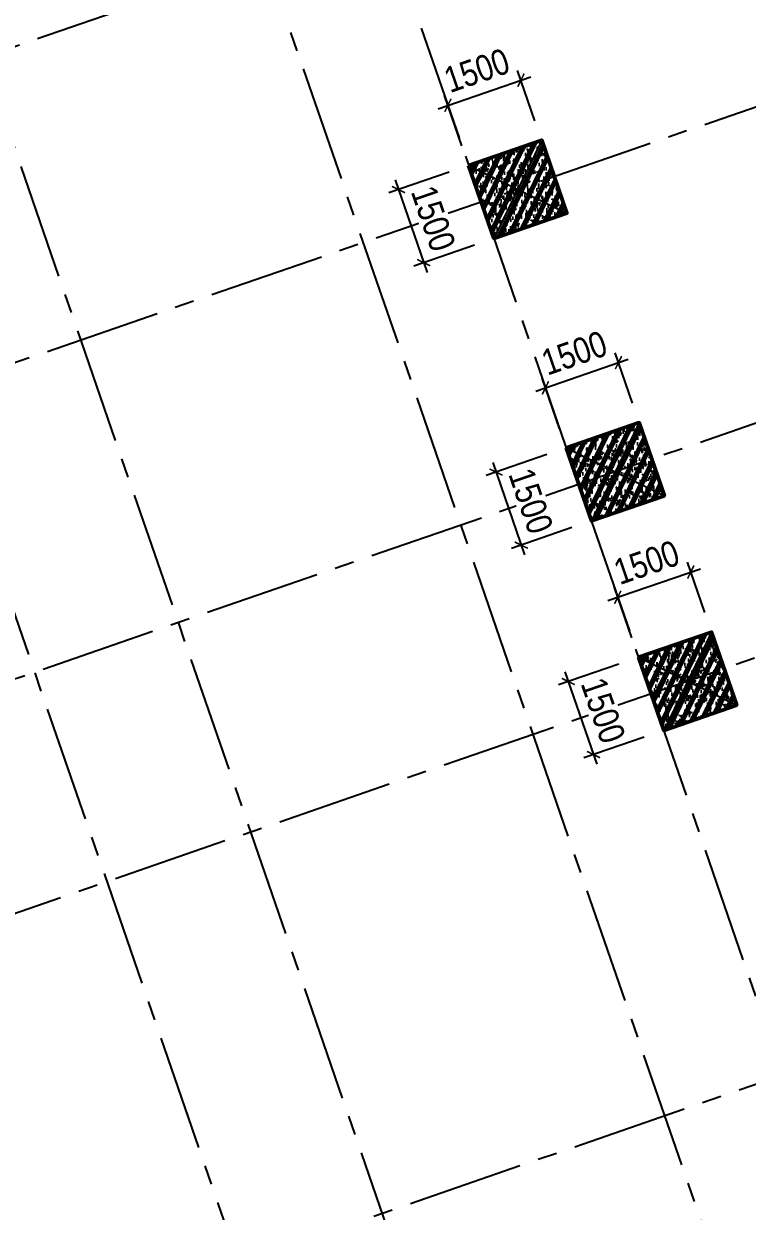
# Model space of a CAD drawing. Header units: millimetres. Extents: x -340714 to 2967022, y -655653 to 62.
# Drawn here: x 1105607 to 1119650, y -159524 to -136479 of the extents above; entities that cross this region are included whole.
import ezdxf

# ---------------------------------------------------------------- set-up
doc = ezdxf.new("R2010")
doc.units = ezdxf.units.MM
doc.header["$LTSCALE"] = 100
doc.header["$PDMODE"] = 32
doc.header["$PDSIZE"] = 2.5
doc.linetypes.add('CENTER2', pattern=[1.125, 0.75, -0.125, 0.125, -0.125])
for name, color, linetype in [('ccu12-Hatch', 250, 'Continuous'), ('ccu12-Truc', 13, 'CENTER2'), ('KC2-DIM', 251, 'Continuous')]:
    doc.layers.add(name, color=color, linetype=linetype)
doc.layers.add('KT-Net cot vach', color=6, linetype='Continuous', lineweight=50)
doc.styles.add('Arial Narrow', font='ARIALN.TTF')
doc.dimstyles.new('ccu12-200', dxfattribs={"dimscale": 200, "dimtxt": 2.5, "dimasz": 1, "dimexe": 1, "dimexo": 2, "dimgap": 1, "dimtad": 1, "dimdec": 0, "dimrnd": 5, "dimdsep": 46, "dimtxsty": 'Arial Narrow', "dimblk": 'ARCHTICK', "dimcen": -1, "dimdle": 1, "dimclrd": 256, "dimclre": 256, "dimclrt": 3, "dimadec": 0, "dimazin": 2, "dimtfac": 0.1, "dimtdec": 0, "dimtmove": 0, "dimatfit": 1, "dimldrblk": 'ARCHTICK', "dimfxl": 1, "dimtvp": 0.8333333333333334, "dimtolj": 1, "dimtzin": 12, "dimarcsym": 0})

# ---------------------------------------------------------------- blocks, each defined once
blk = doc.blocks.new('Grid-ST-flat-3')
at = {"layer": 'ccu12-Truc', "ltscale": 30}
for p, q in [((343189.8455156268, -39014.65546948351), (361219.3016763728, -91236.39007851167)), ((340897.6132794917, -39806.04435974167), (359986.9050177329, -95097.55833493307)), ((335415.1609209013, -41698.85077767865), (354504.4526594841, -96990.36475386203)), ((332626.6722212732, -42661.57128335354), (351715.9639600302, -97953.08526004129)), ((377595.9390357226, -60477.92775269795), (312746.7367284152, -82866.99351539748)), ((377787.2916931124, -66547.80383867014), (314639.543147344, -88349.44587364572)), ((368131.1051668772, -76017.52440288517), (316532.349566273, -93831.89823189395)), ((369534.392683656, -80082.1011514843), (317935.6370837545, -97896.47498025041)), ((362499.3874795342, -90794.44285003131), (320490.9257493085, -105297.7856638855))]:
    blk.add_line(p, q, dxfattribs=at)
blk = doc.blocks.new('*U151')
h = blk.add_hatch()
h.set_pattern_fill('VATLIEU04', color=250, scale=40, style=0, pattern_type=2)
h.set_pattern_definition([(49.99999999999999, (550, -550), (286.9040730403014, -25.10085399303804), [30, -330]), (355, (550, -550), (-55.50053344520001, 300.8768534800047), [24, -264]), (100.4514, (573.908672, -552.091736), (231.4037526856086, 275.7758168243814), [25.496076, -280.4568448]), (46.18420000000001, (550, -470), (426.8964194502578, -66.20760573160723), [45, -495]), (96.6356, (585.574698, -475.5173228), (373.8650822194813, 389.6471483601767), [38.2441152, -420.6852]), (351.1842, (550, -470), (373.8647780534509, 389.6474403701299), [36, -396]), (21, (590, -490), (238.7628208473847, -161.0475562661355), [30, -330]), (326.0000000000001, (590, -490), (97.32613276863269, 290.0600180187412), [24, -264]), (71.4514, (609.8968932, -503.4206424), (336.089051432596, 129.012198683981), [25.496076, -280.4568448]), (37.50000000000001, (550, -550), (4.863942126916267, 133.1575415325246), [0, -260.8, 0, -268, 0, -265]), (7.499999999999999, (550, -550), (105.2278149768594, 157.7646847529441), [0, -152.8, 0, -254.8, 0, -101]), (327.5, (460.8, -550), (213.5289744689636, -9.021948693751902), [0, -100, 0, -312, 0, -414]), (317.5, (420.8, -550), (233.2744677369545, 40.04199293292709), [0, -130, 0, -207.2, 0, -294]), (45, (550, -550), (-120.2081528017131, 120.2081528017131), []), (45, (550, -501), (-120.2081528017131, 120.2081528017131), [])])
h.paths.add_polyline_path([(-475, 475), (1025, 475), (1025, -1025), (-475, -1025)])
at = {"color": 6, "ltscale": 0.25}
blk.add_lwpolyline([(-475, 475), (1025, 475), (1025, -1025), (-475, -1025)], close=True, dxfattribs=at)
at = {"layer": 'Defpoints', "linetype": 'ByBlock', "ltscale": 30}
for p, q in [((1025, 475), (-475, -1025)), ((-475, 475), (1025, -1025))]:
    blk.add_line(p, q, dxfattribs=at)
blk = doc.blocks.new('MBDVCOTVACH-T2-T6-PN')
at = {"layer": 'ccu12-Hatch', "ltscale": 0.5}
h = blk.add_hatch(dxfattribs=at)
h.set_pattern_fill('BETONG', color=256, scale=50, pattern_type=2)
h.set_pattern_definition([(0, (-1923553.406636358, 300749.4537652719), (0, 259.8076212), [6.25, -143.75]), (0, (-1923553.406636358, 300760.2790828219), (0, 259.8076212), [6.25, -143.75]), (120, (-1923553.406636358, 300749.4537652719), (-225.0000000560045, -129.9038105999999), [6.249999999999998, -143.7499999999999]), (120, (-1923544.031636358, 300754.866424072), (-225.0000000560045, -129.9038105999999), [6.249999999999998, -143.7499999999999]), (0, (-1923478.406636358, 300879.3575758719), (0, 259.8076212), [6.25, -143.75]), (0, (-1923478.406636358, 300890.1828934219), (0, 259.8076212), [6.25, -143.75]), (120, (-1923478.406636358, 300879.3575758719), (-225.0000000560045, -129.9038105999999), [6.249999999999998, -143.7499999999999]), (120, (-1923469.031636358, 300884.7702346719), (-225.0000000560045, -129.9038105999999), [6.249999999999998, -143.7499999999999]), (59.99999999999999, (-1923547.156636358, 300749.4537652719), (-225.0000000560045, 129.9038106), [6.25, -143.75]), (59.99999999999999, (-1923556.531636358, 300754.866424072), (-225.0000000560045, 129.9038106), [6.25, -143.75]), (59.99999999999999, (-1923472.156636358, 300619.5499546719), (-225.0000000560045, 129.9038106), [6.25, -143.75]), (59.99999999999999, (-1923481.531636358, 300624.962613472), (-225.0000000560045, 129.9038106), [6.25, -143.75]), (45, (-1923553.406636358, 300749.4537652719), (-53.03300858899107, 53.03300858899107), []), (49.99999999999999, (-1923553.406636358, 300749.4537652719), (358.6300913003767, -31.37606749129755), [37.5, -412.5]), (355, (-1923553.406636358, 300749.4537652719), (-69.3756668065, 376.0960668500059), [30, -330]), (100.4514, (-1923523.520796358, 300746.8390952719), (289.2546908570108, 344.7197710304768), [31.870095, -350.571056]), (46.18420000000001, (-1923553.406636358, 300849.4537652719), (533.6205243128222, -82.75950716450905), [56.25, -618.75]), (96.6356, (-1923508.938263858, 300842.557111772), (467.3313527743517, 487.0589354502209), [47.805144, -525.8565]), (351.1842, (-1923553.406636358, 300849.4537652719), (467.3309725668136, 487.0593004626623), [45, -495]), (21, (-1923503.406636358, 300824.4537652719), (298.4535260592309, -201.3094453326694), [37.5, -412.5]), (326.0000000000001, (-1923503.406636358, 300824.4537652719), (121.6576659607909, 362.5750225234265), [30, -330]), (71.4514, (-1923478.535519858, 300807.6779622719), (420.111314290745, 161.2652483549762), [31.870095, -350.571056]), (37.50000000000001, (-1923553.406636358, 300749.4537652719), (6.079927658645334, 166.4469269156558), [0, -326, 0, -335, 0, -331.25]), (7.499999999999999, (-1923553.406636358, 300749.4537652719), (131.5347687210743, 197.2058559411801), [0, -191, 0, -318.5, 0, -126.25]), (327.5, (-1923664.906636358, 300749.4537652719), (266.9112180862045, -11.27743586718988), [0, -125, 0, -390, 0, -517.5]), (317.5, (-1923714.906636358, 300749.4537652719), (291.5930846711931, 50.05249116615887), [0, -162.5, 0, -259, 0, -367.5])])
edge = h.paths.add_edge_path()
edge.add_arc((4097.65261828457, -8624.055242631817), 750, 0, 360)
edge = h.paths.add_edge_path()
edge.add_arc((1410.005177336978, -253.7429474530509), 750, 0, 360)
edge = h.paths.add_edge_path()
edge.add_arc((101636.8044801299, -32126.61616641039), 750, 0, 360)
edge = h.paths.add_edge_path()
edge.add_arc((54389.03565472178, -32051.75711834745), 750, 0, 360)
at = {"layer": 'KT-Net cot vach', "rotation": 19.04713795399666}
for p in [(46764.58488781634, -16253.43641223467), (48657.39065854321, -21735.88899427338), (50060.67882337538, -25800.46551913326)]:
    blk.add_blockref('*U151', p, dxfattribs=at)
blk = doc.blocks.new('_ARCHTICK')
at = {"color": 0, "linetype": 'ByBlock', "const_width": 0.15}
blk.add_lwpolyline([(-0.5, -0.5), (0.5, 0.5)], dxfattribs=at)
blk = doc.blocks.new('*D809')
at = {"layer": 'Defpoints', "color": 0, "ltscale": 0.5, "transparency": 16777216}
for p in [(1115659.740988796, -138737.7373563171), (1114241.865378822, -139227.2562575256)]:
    blk.add_point(p, dxfattribs=at)
at = {"layer": 'KC2-DIM', "lineweight": -2, "ltscale": 0.5, "transparency": 16777216}
for p, q in [((1113650.512398667, -138127.2681546807), (1115446.488171301, -137507.2108798165)), ((1115529.20261514, -138359.6371936573), (1115192.168903143, -137383.4299853144)), ((1114111.327005166, -138849.1560948658), (1113774.293293169, -137872.948886523))]:
    blk.add_line(p, q, dxfattribs=at)
at = {"layer": 'KC2-DIM', "lineweight": -2, "ltscale": 0.5, "transparency": 16777216, "xscale": 200, "yscale": 200, "zscale": 200}
for p, rotation in [((1115257.438089971, -137572.4800666443), 19.04713795399604), ((1113839.562479997, -138061.9989678529), 199.047137953996)]:
    blk.add_blockref('_ARCHTICK', p, dxfattribs=dict(at, rotation=rotation))
at = {"layer": 'KC2-DIM', "color": 3, "ltscale": 0.5, "transparency": 16777216, "insert": (1114399.919388844, -137386.8797737847), "char_height": 500, "attachment_point": 5, "rotation": 19.047137953996042, "style": 'Arial Narrow', "bg_fill": 3, "box_fill_scale": 1.1, "bg_fill_color": 256, "bg_fill_true_color": 13158600, "bg_fill_transparency": 0}
blk.add_mtext('\\A1;1500', dxfattribs=at)
at = {"layer": 'Defpoints', "color": 0, "ltscale": 0.5, "transparency": 16777216}
blk.add_point((1115257.438089971, -137572.4800666443), dxfattribs=at)
blk = doc.blocks.new('*D810')
at = {"layer": 'Defpoints', "color": 0, "ltscale": 0.5, "transparency": 16777216}
for p in [(1114241.865378822, -139227.2562575256), (1114731.38428003, -140645.1318674998)]:
    blk.add_point(p, dxfattribs=at)
at = {"layer": 'KC2-DIM', "lineweight": -2, "ltscale": 0.5, "transparency": 16777216}
for p, q in [((1113863.765216162, -139357.7946311812), (1112691.839538627, -139762.3997784377)), ((1112815.620433129, -139508.0805102799), (1113435.677707993, -141304.0562829139)), ((1114353.28411737, -140775.6702411554), (1113181.358439835, -141180.2753884118))]:
    blk.add_line(p, q, dxfattribs=at)
at = {"layer": 'KC2-DIM', "lineweight": -2, "ltscale": 0.5, "transparency": 16777216, "xscale": 200, "yscale": 200, "zscale": 200}
for p, rotation in [((1112880.889619957, -139697.1305916099), 109.047137953989), ((1113370.408521165, -141115.006201584), 289.047137953989)]:
    blk.add_blockref('_ARCHTICK', p, dxfattribs=dict(at, rotation=rotation))
at = {"layer": 'KC2-DIM', "color": 3, "ltscale": 0.5, "transparency": 16777216, "insert": (1113556.008814025, -140257.4875004572), "char_height": 500, "attachment_point": 5, "rotation": 289.0471379539889, "style": 'Arial Narrow', "bg_fill": 3, "box_fill_scale": 1.1, "bg_fill_color": 256, "bg_fill_true_color": 13158600, "bg_fill_transparency": 0}
blk.add_mtext('\\A1;1500', dxfattribs=at)
at = {"layer": 'Defpoints', "color": 0, "ltscale": 0.5, "transparency": 16777216}
blk.add_point((1113370.408521165, -141115.006201584), dxfattribs=at)
blk = doc.blocks.new('*D845')
at = {"layer": 'Defpoints', "color": 0, "ltscale": 0.5, "transparency": 16777216}
for p in [(1117552.546759523, -144220.1899383558), (1116134.671149549, -144709.7088395643)]:
    blk.add_point(p, dxfattribs=at)
at = {"layer": 'KC2-DIM', "lineweight": -2, "ltscale": 0.5, "transparency": 16777216}
for p, q in [((1117422.008385867, -143842.089775696), (1117084.97467387, -142865.8825673537)), ((1115543.318169394, -143609.7207367198), (1117339.293942027, -142989.6634618557)), ((1116004.132775893, -144331.6086769045), (1115667.099063896, -143355.4014685621))]:
    blk.add_line(p, q, dxfattribs=at)
at = {"layer": 'KC2-DIM', "lineweight": -2, "ltscale": 0.5, "transparency": 16777216, "xscale": 200, "yscale": 200, "zscale": 200}
for p, rotation in [((1117150.243860698, -143054.9326486835), 19.04713795399604), ((1115732.368250724, -143544.451549892), 199.047137953996)]:
    blk.add_blockref('_ARCHTICK', p, dxfattribs=dict(at, rotation=rotation))
at = {"layer": 'KC2-DIM', "color": 3, "ltscale": 0.5, "transparency": 16777216, "insert": (1116292.725159571, -142869.3323558239), "char_height": 500, "attachment_point": 5, "rotation": 19.047137953996042, "style": 'Arial Narrow', "bg_fill": 3, "box_fill_scale": 1.1, "bg_fill_color": 256, "bg_fill_true_color": 13158600, "bg_fill_transparency": 0}
blk.add_mtext('\\A1;1500', dxfattribs=at)
at = {"layer": 'Defpoints', "color": 0, "ltscale": 0.5, "transparency": 16777216}
blk.add_point((1117150.243860698, -143054.9326486835), dxfattribs=at)
blk = doc.blocks.new('*D846')
at = {"layer": 'Defpoints', "color": 0, "ltscale": 0.5, "transparency": 16777216}
for p in [(1116134.671149549, -144709.7088395644), (1116624.190050757, -146127.5844495385)]:
    blk.add_point(p, dxfattribs=at)
at = {"layer": 'KC2-DIM', "lineweight": -2, "ltscale": 0.5, "transparency": 16777216}
for p, q in [((1115756.570986889, -144840.2472132199), (1114584.645309354, -145244.8523604764)), ((1114708.426203856, -144990.5330923187), (1115328.48347872, -146786.5088649527)), ((1116246.089888097, -146258.1228231941), (1115074.164210562, -146662.7279704506))]:
    blk.add_line(p, q, dxfattribs=at)
at = {"layer": 'KC2-DIM', "lineweight": -2, "ltscale": 0.5, "transparency": 16777216, "xscale": 200, "yscale": 200, "zscale": 200}
for p, rotation in [((1114773.695390684, -145179.5831736486), 109.047137953989), ((1115263.214291892, -146597.4587836228), 289.047137953989)]:
    blk.add_blockref('_ARCHTICK', p, dxfattribs=dict(at, rotation=rotation))
at = {"layer": 'KC2-DIM', "color": 3, "ltscale": 0.5, "transparency": 16777216, "insert": (1115448.814584752, -145739.9400824959), "char_height": 500, "attachment_point": 5, "rotation": 289.0471379539889, "style": 'Arial Narrow', "bg_fill": 3, "box_fill_scale": 1.1, "bg_fill_color": 256, "bg_fill_true_color": 13158600, "bg_fill_transparency": 0}
blk.add_mtext('\\A1;1500', dxfattribs=at)
at = {"layer": 'Defpoints', "color": 0, "ltscale": 0.5, "transparency": 16777216}
blk.add_point((1115263.214291892, -146597.4587836228), dxfattribs=at)
blk = doc.blocks.new('*D847')
at = {"layer": 'Defpoints', "color": 0, "ltscale": 0.5, "transparency": 16777216}
for p in [(1118955.834924355, -148284.7664632157), (1117537.959314381, -148774.2853644241)]:
    blk.add_point(p, dxfattribs=at)
at = {"layer": 'KC2-DIM', "lineweight": -2, "ltscale": 0.5, "transparency": 16777216}
for p, q in [((1118825.296550699, -147906.6663005559), (1118488.262838702, -146930.4590922132)), ((1116946.606334226, -147674.2972615793), (1118742.582106859, -147054.2399867153)), ((1117407.420940725, -148396.1852017643), (1117070.387228728, -147419.9779934216))]:
    blk.add_line(p, q, dxfattribs=at)
at = {"layer": 'KC2-DIM', "lineweight": -2, "ltscale": 0.5, "transparency": 16777216, "xscale": 200, "yscale": 200, "zscale": 200}
for p, rotation in [((1118553.53202553, -147119.5091735431), 19.04713795399604), ((1117135.656415556, -147609.0280747515), 199.047137953996)]:
    blk.add_blockref('_ARCHTICK', p, dxfattribs=dict(at, rotation=rotation))
at = {"layer": 'KC2-DIM', "color": 3, "ltscale": 0.5, "transparency": 16777216, "insert": (1117696.013324403, -146933.9088806834), "char_height": 500, "attachment_point": 5, "rotation": 19.047137953996042, "style": 'Arial Narrow', "bg_fill": 3, "box_fill_scale": 1.1, "bg_fill_color": 256, "bg_fill_true_color": 13158600, "bg_fill_transparency": 0}
blk.add_mtext('\\A1;1500', dxfattribs=at)
at = {"layer": 'Defpoints', "color": 0, "ltscale": 0.5, "transparency": 16777216}
blk.add_point((1118553.53202553, -147119.5091735431), dxfattribs=at)
blk = doc.blocks.new('*D848')
at = {"layer": 'Defpoints', "color": 0, "ltscale": 0.5, "transparency": 16777216}
for p in [(1117537.959314381, -148774.2853644242), (1118027.478215589, -150192.1609743984)]:
    blk.add_point(p, dxfattribs=at)
at = {"layer": 'KC2-DIM', "lineweight": -2, "ltscale": 0.5, "transparency": 16777216}
for p, q in [((1117159.859151721, -148904.8237380798), (1115987.933474186, -149309.4288853364)), ((1116111.714368688, -149055.1096171787), (1116731.771643552, -150851.0853898126)), ((1117649.37805293, -150322.699348054), (1116477.452375394, -150727.3044953105))]:
    blk.add_line(p, q, dxfattribs=at)
at = {"layer": 'KC2-DIM', "lineweight": -2, "ltscale": 0.5, "transparency": 16777216, "xscale": 200, "yscale": 200, "zscale": 200}
for p, rotation in [((1116176.983555516, -149244.1596985086), 109.047137953989), ((1116666.502456724, -150662.0353084827), 289.047137953989)]:
    blk.add_blockref('_ARCHTICK', p, dxfattribs=dict(at, rotation=rotation))
at = {"layer": 'KC2-DIM', "color": 3, "ltscale": 0.5, "transparency": 16777216, "insert": (1116852.102749584, -149804.5166073559), "char_height": 500, "attachment_point": 5, "rotation": 289.0471379539889, "style": 'Arial Narrow', "bg_fill": 3, "box_fill_scale": 1.1, "bg_fill_color": 256, "bg_fill_true_color": 13158600, "bg_fill_transparency": 0}
blk.add_mtext('\\A1;1500', dxfattribs=at)
at = {"layer": 'Defpoints', "color": 0, "ltscale": 0.5, "transparency": 16777216}
blk.add_point((1116666.502456724, -150662.0353084827), dxfattribs=at)

msp = doc.modelspace()

# ---------------------------------------------------------------- block references
msp.add_blockref('Grid-ST-flat-3', (759118.7059176685, -65648.14422032033))
at = {"layer": 'KC2-DIM'}
msp.add_blockref('MBDVCOTVACH-T2-T6-PN', (1068081.28875288, -123267.7994697334), dxfattribs=at)

# ---------------------------------------------------------------- next in the draw order: dimensions: what is measured, and where the dimension line sits
at = {"layer": 'KC2-DIM', "ltscale": 0.5}
for base, p1, p2, angle, picture, middle in [((1115257.438089971, -137572.4800666443), (1114241.865378822, -139227.2562575256), (1115659.740988796, -138737.7373563171), 19.047137953991044, '*D809', (1114548.500284984, -137817.2395172486)), ((1117150.243860698, -143054.9326486835), (1116134.671149549, -144709.7088395643), (1117552.546759523, -144220.1899383558), 19.047137953994998, '*D845', (1116441.306055711, -143299.6920992878)), ((1118553.53202553, -147119.5091735431), (1117537.959314381, -148774.2853644242), (1118955.834924355, -148284.7664632156), 19.04713795399815, '*D847', (1117844.594220543, -147364.2686241473))]:
    dim = msp.add_linear_dim(base=base, p1=p1, p2=p2, angle=angle, dimstyle='ccu12-200', override={"dimfxl": 150, "dimtfill": 1}, dxfattribs=at)
    dim.commit()
    dim.dimension.update_dxf_attribs({"geometry": picture, "text_midpoint": middle, "dimtype": 161})

# ---------------------------------------------------------------- next in the draw order: dimensions: what is measured, and where the dimension line sits
for base, p1, p2, picture, middle in [((1113370.408521165, -141115.006201584), (1114241.865378822, -139227.2562575256), (1114731.38428003, -140645.1318674997), '*D810', (1113125.649070561, -140406.068396597)), ((1115263.214291892, -146597.4587836228), (1116134.671149549, -144709.7088395643), (1116624.190050757, -146127.5844495384), '*D846', (1115018.454841288, -145888.5209786358)), ((1116666.502456724, -150662.0353084827), (1117537.959314381, -148774.2853644242), (1118027.478215589, -150192.1609743983), '*D848', (1116421.74300612, -149953.0975034957))]:
    dim = msp.add_linear_dim(base=base, p1=p1, p2=p2, angle=289.0471379539725, dimstyle='ccu12-200', override={"dimfxl": 150, "dimtfill": 1}, dxfattribs=at)
    dim.commit()
    dim.dimension.update_dxf_attribs({"geometry": picture, "text_midpoint": middle, "dimtype": 161})

doc.saveas('drawing.dxf')
